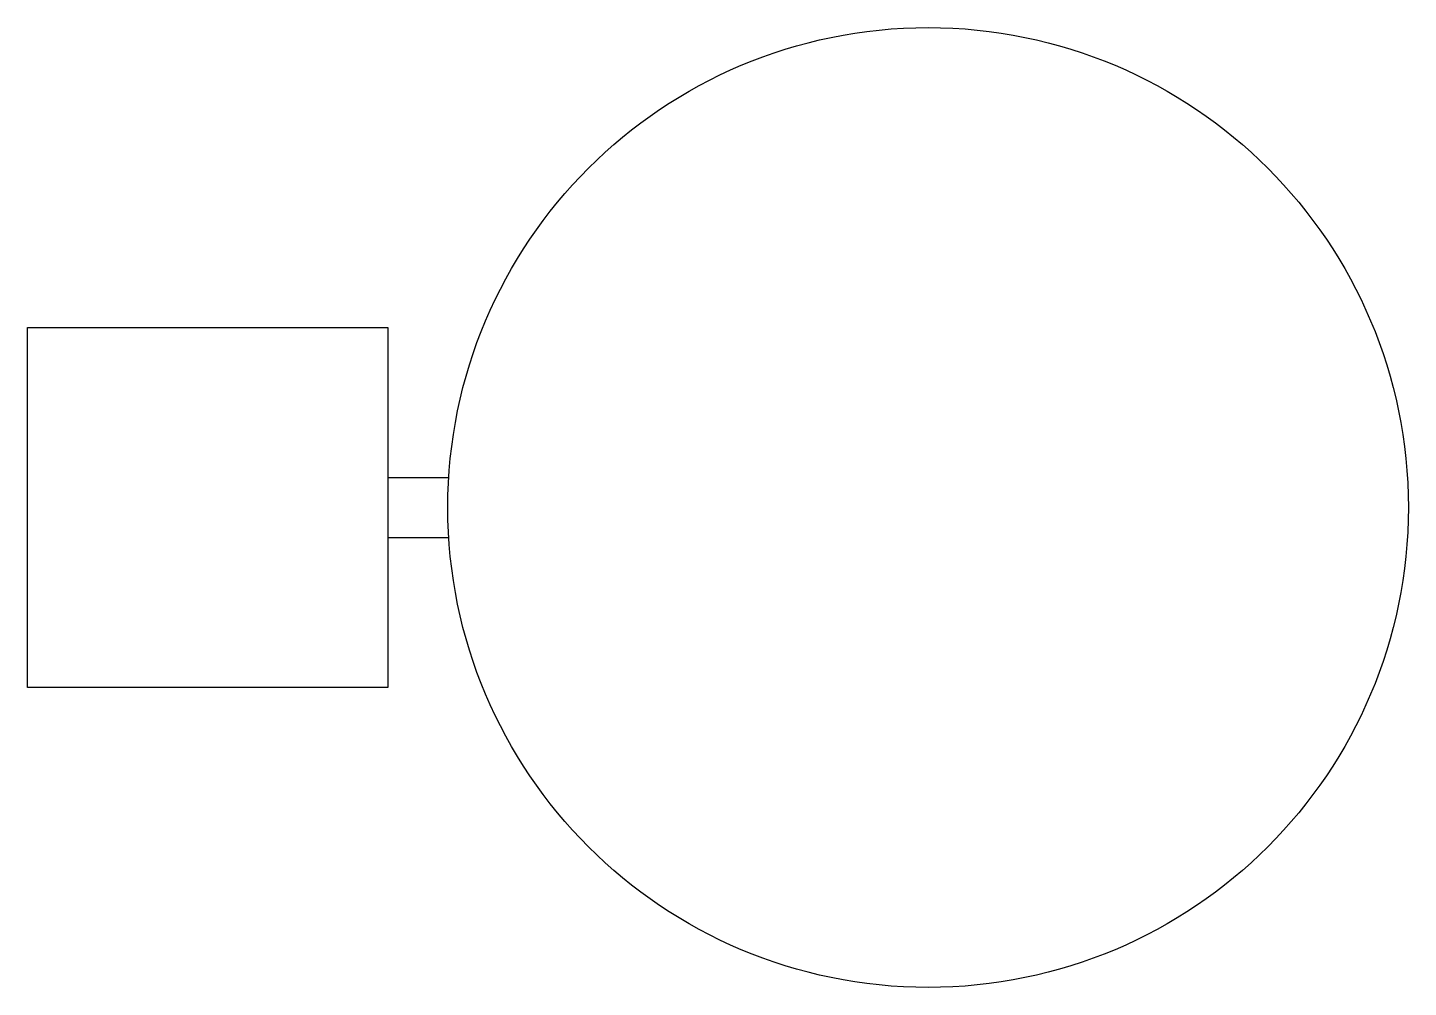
# Model space of a CAD drawing. Header units: millimetres. Extents: x -2881.643 to -2881.413, y 3748.72 to 3748.88.
import ezdxf

# ---------------------------------------------------------------- set-up
doc = ezdxf.new("R2010")
doc.units = ezdxf.units.MM
doc.header["$LTSCALE"] = 10
doc.layers.add('Ele_postes_luz', color=2, linetype='Continuous')

msp = doc.modelspace()

# ---------------------------------------------------------------- linework, layer by layer
at = {"layer": 'Ele_postes_luz'}
for p, q in [((-2881.58282, 3748.80459), (-2881.57282, 3748.80459)), ((-2881.58282, 3748.79459), (-2881.57282, 3748.79459))]:
    msp.add_line(p, q, dxfattribs=at)
msp.add_lwpolyline([(-2881.58282, 3748.76959), (-2881.64282, 3748.76959), (-2881.64282, 3748.82959), (-2881.58282, 3748.82959)], close=True, dxfattribs=at)
msp.add_circle((-2881.49282, 3748.79959), 0.08, dxfattribs=at)

doc.saveas('drawing.dxf')
